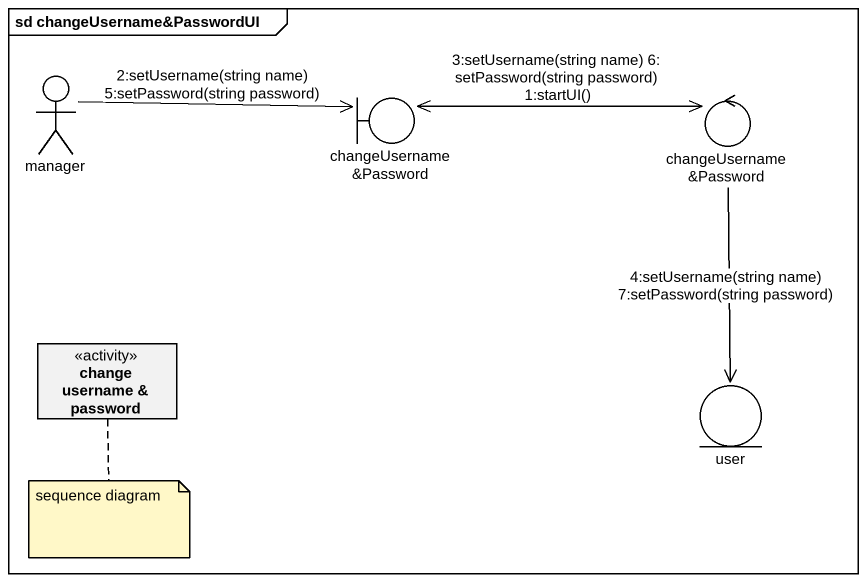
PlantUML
@startuml
mainframe sd changeUsername&PasswordUI
allowmixing
hide circle
hide empty members
actor manager
boundary "changeUsername&Password" as changeUsername_Password
control "changeUsername&Password" as changeUsername_Password_2
class "change username & password" as change_username_password <<activity>>
entity user
manager -right-> changeUsername_Password : 2:setUsername(string name) 5:setPassword(string password)
changeUsername_Password <-right-> changeUsername_Password_2 : 3:setUsername(string name) 6: setPassword(string password) 1:startUI()
changeUsername_Password_2 --> user : 4:setUsername(string name) 7:setPassword(string password)
note bottom of change_username_password : sequence diagram
@enduml
